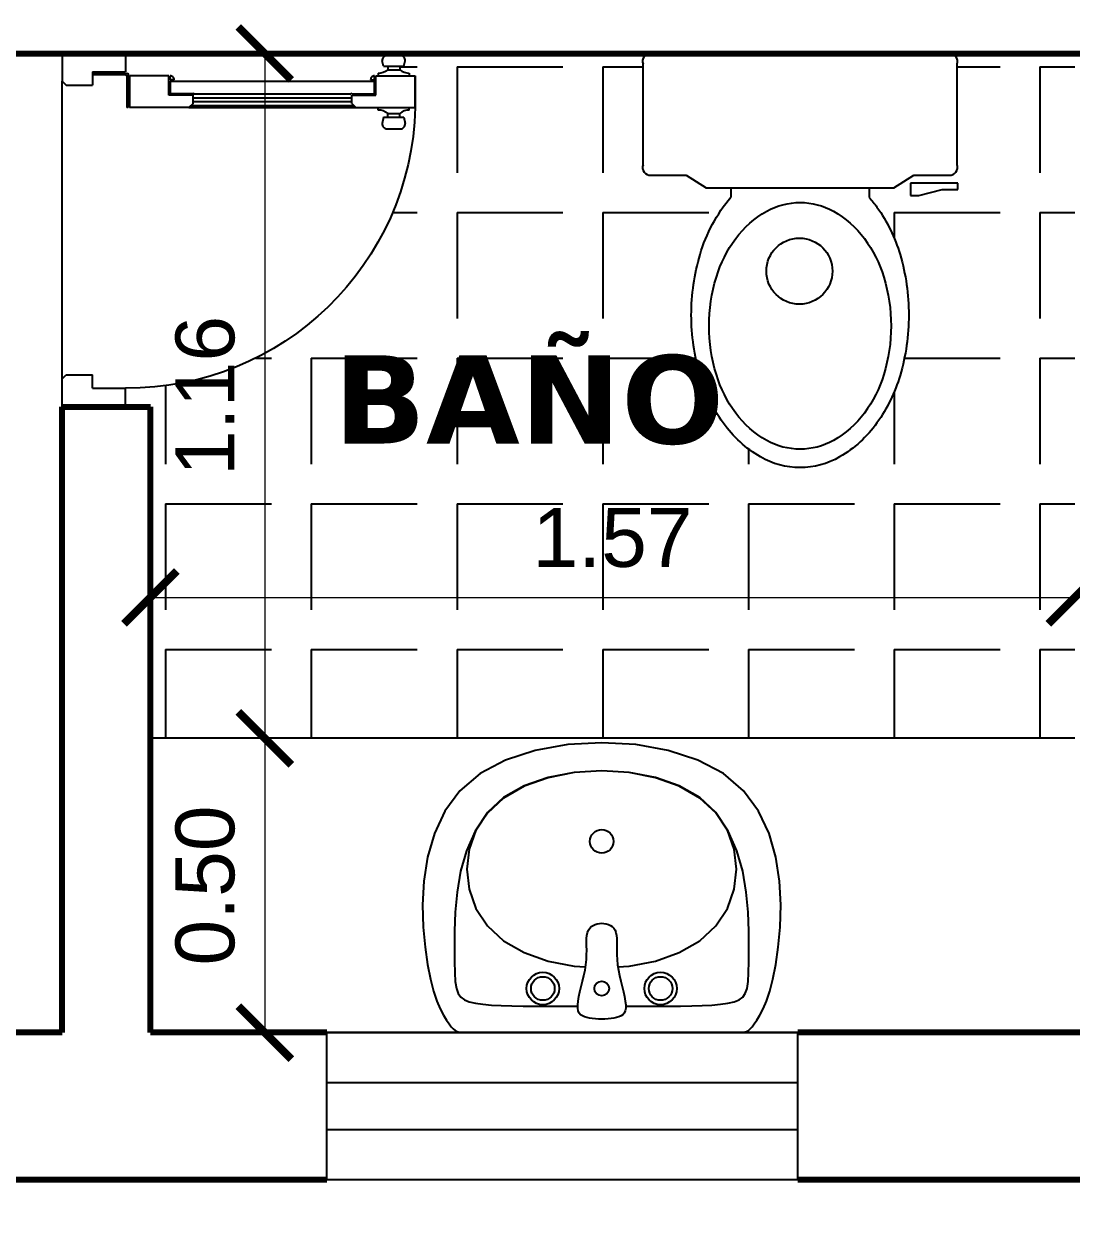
# Model space of a CAD drawing. Header units: inches. Extents: x 20.7 to 104.8, y 84.5 to 143.9.
# Drawn here: x 60.833 to 62.612, y 112.381 to 114.434 of the extents above; entities that cross this region are included whole.
import ezdxf

# ---------------------------------------------------------------- set-up
doc = ezdxf.new("R2010")
doc.units = ezdxf.units.IN
doc.header["$MEASUREMENT"] = 0
doc.linetypes.add('0', pattern=[0])
doc.linetypes.add('CONTINUA', pattern=[0])
for name, color, linetype in [('Baño', 2, 'Continuous'), ('Cotas', 60, 'Continuous'), ('Puertas', 1, 'Continuous'), ('Texto', 98, 'Continuous'), ('Textura piso', 8, 'Continuous'), ('Ventana', 4, 'Continuous')]:
    doc.layers.add(name, color=color, linetype=linetype)
doc.layers.add('Paredes', color=5, linetype='Continuous', lineweight=80)
doc.styles.get("Standard").update_dxf_attribs({"font": 'arial.ttf'})
doc.dimstyles.new('Cotas', dxfattribs={"dimtxt": 0.1, "dimasz": 0.09, "dimexe": 0.2, "dimexo": 0.4, "dimgap": 0.05, "dimtad": 1, "dimzin": 0, "dimdsep": 46, "dimtxsty": 'Standard', "dimblk": 'ARCHTICK', "dimcen": 0.09, "dimse1": 1, "dimse2": 1, "dimclrd": 60, "dimclre": 256, "dimadec": 0, "dimazin": 0, "dimtfac": 1, "dimtix": 1, "dimtofl": 0, "dimtmove": 1, "dimatfit": 3, "dimfxl": 0, "dimtolj": 1, "dimtzin": 0, "dimlwd": 9, "dimarcsym": 0})

# ---------------------------------------------------------------- blocks, each defined once
blk = doc.blocks.new('Baño')
at = {"layer": 'Baño'}
for p, q in [((148.2420898661609, 39.89160688053715), (148.2420898661609, 39.83141136659597)), ((148.2598698661608, 39.90494188053715), (148.4310189969524, 39.90494188053717)), ((148.4487989969523, 39.3848521794429), (148.4487989969523, 39.89160688053715)), ((148.2420898661609, 39.83141136659597), (148.220561570819, 39.79750871307729)), ((148.220561570819, 39.79750871307729), (148.220561570819, 39.47895034690276)), ((148.220561570819, 39.75585038143082, 0.32), (148.2046609209709, 39.75585038143082, 0.32)), ((148.220561570819, 39.52060867854924, 0.32), (148.2042419111562, 39.52060867854924, 0.32)), ((148.220561570819, 39.47895034690276), (148.2420898661609, 39.44504769338408)), ((148.207575777747, 39.45050578759805, 0.62), (148.207575777747, 39.43618843238762, 0.62)), ((148.228703689691, 39.45050578759805, 0.62), (148.207575777747, 39.45050578759805, 0.62)), ((148.228703689691, 39.37050578759805, 0.62), (148.228703689691, 39.45050578759805, 0.62)), ((148.2420898661609, 39.44504769338408), (148.2420898661609, 39.38485217944296)), ((148.207575777747, 39.43618843238762, 0.62), (148.2178061351094, 39.39701970932495, 0.62)), ((148.2178061351094, 39.39701970932495, 0.62), (148.2178061351094, 39.37050578759805, 0.62)), ((148.2178061351094, 39.37050578759805, 0.62), (148.228703689691, 39.37050578759805, 0.62)), ((148.2598698661695, 39.37151717944296), (148.4310189969691, 39.3715171794429))]:
    blk.add_line(p, q, dxfattribs=at)
for points in [[(147.7453549411093, 39.63822952999003, -0.1324146496395949), (147.7634615109728, 39.70540146241761, -0.1066858000349625), (147.8212793063482, 39.76882909298546, -0.08321270228500031), (147.9019459951126, 39.80809676262373, -0.0718684352247212), (148.0045769386224, 39.82292520321816, -0.07186843522473267), (148.1072078821323, 39.80809676262372, -0.1029326878434058), (148.2046609209712, 39.75585038143082, -0.1066858000349374)], [(148.2042419111581, 39.52060867854924, -0.02569059615055028), (148.1878745708967, 39.5076299669946, -0.0832127022849835), (148.1072078821323, 39.46836229735632, -0.07186843522471563), (148.0045769386224, 39.45353385676189, -0.0718684352247212), (147.9019459951126, 39.46836229735632, -0.08321270228500031), (147.8212793063482, 39.5076299669946, -0.1066858000349711), (147.7634615109728, 39.57105759756247, -0.1324146496395283), (147.7453549411093, 39.63822952999003, -0.1324146496395949)]]:
    blk.add_lwpolyline(points, format="xyb", dxfattribs=at)
blk.add_lwpolyline([(147.9861445931969, 39.79278360772889, -0.07425913598436505), (148.0688785474117, 39.78042796964695, -0.08494933171135165), (148.1343171702066, 39.74751731443708, -0.1062978678153886), (148.1809002466463, 39.6947806705178, -0.1286324287259452), (148.1956922611758, 39.6382348152536, -0.1286324287259608), (148.1809002466463, 39.58168895998941, -0.1062978678154223), (148.1343171702066, 39.52895231607012, -0.08494933171135154), (148.0688785474117, 39.49604166086024, -0.07425913598439468), (147.9861445931969, 39.4836860227783, -0.07425913598436505), (147.9034106389822, 39.49604166086024, -0.08494933171135173), (147.8379720161873, 39.52895231607012, -0.1062978678153378), (147.7913889397475, 39.58168895998938, -0.1286324287259217), (147.7765969252181, 39.6382348152536, -0.1286324287259374), (147.7913889397475, 39.6947806705178, -0.1062978678153715), (147.8379720161873, 39.74751731443708, -0.08494933171130772), (147.9034106389821, 39.78042796964695, -0.07425913598438207)], format="xyb", close=True, dxfattribs=at)
blk.add_circle((148.0790900208394, 39.63932546672962), 0.05616741615928333, dxfattribs=at)
for centre, start, end in [((148.2552800966352, 39.89254073990467), 69.69005046657914, 184.0497448252394), ((148.435608766478, 39.89254073990467), 355.9502551747607, 110.3099495334209), ((148.2552800966352, 39.38391832007537), 175.9502551747602, 290.3099495687844), ((148.435608766478, 39.38391832007537), 249.6900505346408, 4.049744825239368)]:
    blk.add_arc(centre, 0.01322324745609266, start, end, dxfattribs=at)
blk = doc.blocks.new('lavacaras')
at = {"layer": 'Baño', "linetype": '0'}
for p, q in [((152.3125970954235, 38.14543644389017), (152.2572976162568, 38.13559269389017)), ((152.3703184495901, 38.14871769389017), (152.3125970954235, 38.14543644389017)), ((152.4280398037568, 38.14543644389017), (152.3703184495901, 38.14871769389017)), ((152.4833392829235, 38.13559269389017), (152.4280398037568, 38.14543644389017)), ((152.2572976162568, 38.13559269389017), (152.2068418870901, 38.11918644389017)), ((152.5337950120901, 38.11918644389017), (152.4833392829235, 38.13559269389017)), ((152.2068418870901, 38.11918644389017), (152.1636517829235, 38.09621769389017)), ((152.5769851162568, 38.09621769389017), (152.5337950120901, 38.11918644389017)), ((152.1636517829235, 38.09621769389017), (152.1295632412568, 38.06693058451517)), ((152.2791726162568, 38.08960311055684), (152.2384825120901, 38.07534529805684)), ((152.2791726162568, 38.0892385272235), (152.2384825120901, 38.0747854022235)), ((152.3237689704235, 38.09815779805683), (152.2791726162568, 38.08960311055684)), ((152.3237689704235, 38.0979104022235), (152.2791726162568, 38.0892385272235)), ((152.3703184495901, 38.10100936055684), (152.3237689704235, 38.09815779805683)), ((152.3703184495901, 38.1008010272235), (152.3237689704235, 38.0979104022235)), ((152.4168679287568, 38.09815779805683), (152.3703184495901, 38.10100936055684)), ((152.4168679287568, 38.0979104022235), (152.3703184495901, 38.1008010272235)), ((152.4614642829235, 38.08960311055684), (152.4168679287568, 38.09815779805683)), ((152.4614642829235, 38.0892385272235), (152.4168679287568, 38.0979104022235)), ((152.5021543870901, 38.07534529805684), (152.4614642829235, 38.08960311055684)), ((152.5021543870901, 38.0747854022235), (152.4614642829235, 38.0892385272235)), ((152.6110736579234, 38.06693058451517), (152.5769851162568, 38.09621769389017)), ((152.1295632412568, 38.06693058451517), (152.1040684495901, 38.03254581889017)), ((152.2384825120901, 38.07534529805684), (152.2036517829235, 38.05538436055684)), ((152.2384825120901, 38.0747854022235), (152.2036517829235, 38.0545510272235)), ((152.5369851162568, 38.05538436055684), (152.5021543870901, 38.07534529805684)), ((152.5369851162568, 38.0545510272235), (152.5021543870901, 38.0747854022235)), ((152.6365684495901, 38.03254581889017), (152.6110736579234, 38.06693058451517)), ((152.2036517829235, 38.0545510272235), (152.1761452725068, 38.02876163920267)), ((152.2036517829235, 38.05538436055684), (152.1763080329235, 38.02995792826517)), ((152.5643288662568, 38.02995792826517), (152.5369851162568, 38.05538436055684)), ((152.5644916266735, 38.02876163920267), (152.5369851162568, 38.0545510272235)), ((152.1040684495901, 38.03254581889017), (152.0860736579235, 37.99452824076517)), ((152.1761452725068, 38.02876163920267), (152.1554746995901, 37.99854842305683)), ((152.1763080329235, 38.02995792826517), (152.1567767829235, 38.0002541522235)), ((152.5838601162568, 38.0002541522235), (152.5643288662568, 38.02995792826517)), ((152.5851621995901, 37.99854842305683), (152.5644916266735, 38.02876163920267)), ((152.6545632412568, 37.99452824076517), (152.6365684495901, 38.03254581889017)), ((152.0860736579235, 37.99452824076517), (152.0744851162568, 37.95434269389017)), ((152.1554746995901, 37.99854842305683), (152.1406635016735, 37.96526880066101)), ((152.1567767829235, 38.0002541522235), (152.1450580329235, 37.96769881368184)), ((152.5955788662568, 37.96769881368184), (152.5838601162568, 38.0002541522235)), ((152.5999733975068, 37.96526880066101), (152.5851621995901, 37.99854842305683)), ((152.6661517829235, 37.95434269389017), (152.6545632412568, 37.99452824076517)), ((152.1406635016735, 37.96526880066101), (152.1307351162568, 37.93028019389017)), ((152.1450580329235, 37.96769881368184), (152.1411517829235, 37.93371769389017)), ((152.5994851162568, 37.93371769389017), (152.5955788662568, 37.96769881368184)), ((152.6099017829235, 37.93028019389017), (152.5999733975068, 37.96526880066101)), ((152.0744851162568, 37.95434269389017), (152.0682090745901, 37.91345402201517)), ((152.6724278245901, 37.91345402201517), (152.6661517829235, 37.95434269389017)), ((152.1307351162568, 37.93028019389017), (152.1247129808401, 37.89494002461934)), ((152.1411517829235, 37.93371769389017), (152.1450580329235, 37.8997365740985)), ((152.5955788662568, 37.8997365740985), (152.5994851162568, 37.93371769389017)), ((152.6159239183401, 37.89494002461934), (152.6099017829235, 37.93028019389017)), ((152.0682090745901, 37.91345402201517), (152.0661517829234, 37.87332706889017)), ((152.1450580329235, 37.8997365740985), (152.1567767829235, 37.86718123555684)), ((152.5838601162568, 37.86718123555683), (152.5955788662568, 37.8997365740985)), ((152.6744851162568, 37.87332706889017), (152.6724278245901, 37.91345402201517)), ((152.1247129808401, 37.89494002461934), (152.1216205329235, 37.8606057147235)), ((152.6190163662568, 37.8606057147235), (152.6159239183401, 37.89494002461934)), ((152.0661517829234, 37.87332706889017), (152.0672194912568, 37.83542667826516)), ((152.1216205329235, 37.8606057147235), (152.1204812100068, 37.82863468607767)), ((152.1567767829235, 37.86718123555684), (152.1763080329235, 37.83747745951517)), ((152.5643288662568, 37.83747745951517), (152.5838601162568, 37.86718123555683)), ((152.6201556891735, 37.82863468607767), (152.6190163662568, 37.8606057147235)), ((152.6734174079235, 37.83542667826516), (152.6744851162568, 37.87332706889017)), ((152.1763080329235, 37.83747745951517), (152.2036517829235, 37.8120510272235)), ((152.3498692308401, 37.83361321211933), (152.3525165290172, 37.83635401452819)), ((152.3525165290172, 37.83635401452819), (152.3555788662568, 37.83850888139017)), ((152.3555788662568, 37.83850888139017), (152.3589732347464, 37.84011688106465)), ((152.3589732347464, 37.84011688106465), (152.3626166266735, 37.841217081911)), ((152.3626166266735, 37.841217081911), (152.3664260342255, 37.84184855228861)), ((152.3664260342255, 37.84184855228861), (152.3703184495901, 37.84205036055684)), ((152.3703184495901, 37.84205036055684), (152.3742108649547, 37.84184855228861)), ((152.3742108649547, 37.84184855228861), (152.3780202725068, 37.841217081911)), ((152.3780202725068, 37.841217081911), (152.3816636644339, 37.84011688106465)), ((152.3816636644339, 37.84011688106465), (152.3850580329234, 37.83850888139017)), ((152.3850580329234, 37.83850888139017), (152.388120370163, 37.83635401452819)), ((152.388120370163, 37.83635401452819), (152.3907676683401, 37.83361321211933)), ((152.5369851162568, 37.8120510272235), (152.5643288662568, 37.83747745951517)), ((152.0672194912568, 37.83542667826516), (152.0703184495901, 37.80121769389017)), ((152.1204812100068, 37.82863468607767), (152.1203184495901, 37.80038436055683)), ((152.3446539801891, 37.81008239050475), (152.3447618089651, 37.81610694389017)), ((152.3447618089651, 37.81610694389017), (152.3452065518036, 37.82149671602559)), ((152.3452065518036, 37.82149671602559), (152.3461517829234, 37.82621752722351)), ((152.3461517829234, 37.82621752722351), (152.347719979538, 37.83024740580423)), ((152.347719979538, 37.83024740580423), (152.3498692308401, 37.83361321211933)), ((152.3907676683401, 37.83361321211933), (152.3929169196422, 37.83024740580423)), ((152.3929169196422, 37.83024740580423), (152.3944851162568, 37.82621752722351)), ((152.3944851162568, 37.82621752722351), (152.395430347051, 37.82149671602559)), ((152.395430347051, 37.82149671602559), (152.3958750876109, 37.81610694389017)), ((152.3958750876109, 37.81610694389017), (152.3959829102021, 37.81008239050475)), ((152.6203184495901, 37.80038436055683), (152.6201556891735, 37.82863468607767)), ((152.6703184495901, 37.80121769389017), (152.6734174079235, 37.83542667826516)), ((152.0703184495901, 37.80121769389017), (152.0744997646943, 37.77184269389017)), ((152.1203184495901, 37.80038436055683), (152.1203672777151, 37.7768947772235)), ((152.2036517829235, 37.8120510272235), (152.2384825120901, 37.7920900897235)), ((152.3447194912568, 37.80345723555683), (152.3446539801891, 37.81008239050475)), ((152.3447162360484, 37.78854183972351), (152.3447947679495, 37.79626565873392)), ((152.3447947679495, 37.79626565873392), (152.3447194912568, 37.80345723555683)), ((152.3959173870901, 37.80345723555683), (152.3958420905406, 37.79626565873392)), ((152.3958420905406, 37.79626565873392), (152.3959205928193, 37.78854183972351)), ((152.3959829102021, 37.81008239050475), (152.3959173870901, 37.80345723555683)), ((152.5021543870901, 37.7920900897235), (152.5369851162568, 37.8120510272235)), ((152.6202696214651, 37.7768947772235), (152.6203184495901, 37.80038436055683)), ((152.666137134486, 37.77184269389017), (152.6703184495901, 37.80121769389017)), ((152.1203672777151, 37.7768947772235), (152.1207090745901, 37.75793644389017)), ((152.2384825120901, 37.7920900897235), (152.2791726162568, 37.7778322772235)), ((152.2791726162568, 37.7778322772235), (152.3237689704235, 37.7692775897235)), ((152.3434434495901, 37.77163419389016), (152.3443203213349, 37.78031995821308)), ((152.3443203213349, 37.78031995821308), (152.3447162360484, 37.78854183972351)), ((152.3959205928193, 37.78854183972351), (152.3963164661917, 37.78031995821308)), ((152.3963164661917, 37.78031995821308), (152.3971932829234, 37.77163419389016)), ((152.4168679287568, 37.7692775897235), (152.4614642829235, 37.7778322772235)), ((152.4614642829235, 37.7778322772235), (152.5021543870901, 37.7920900897235)), ((152.6199278245901, 37.75793644389017), (152.6202696214651, 37.7768947772235)), ((152.0744997646943, 37.77184269389017), (152.0793939704234, 37.74715519389017)), ((152.1207090745901, 37.75793644389017), (152.1216368089651, 37.74296248555684)), ((152.3237689704235, 37.7692775897235), (152.3428757699025, 37.76810713123793)), ((152.3400612881318, 37.75322258711934), (152.3419806403453, 37.76254558288757)), ((152.3419806403453, 37.76254558288757), (152.3434434495901, 37.77163419389016)), ((152.3971932829234, 37.77163419389016), (152.3986560228323, 37.76254558288757)), ((152.3977609375933, 37.76810711949558), (152.4168679287568, 37.7692775897235)), ((152.3986560228323, 37.76254558288757), (152.4005752959443, 37.75322258711934)), ((152.6190000902151, 37.74296248555684), (152.6199278245901, 37.75793644389017)), ((152.6612429287568, 37.74715519389017), (152.666137134486, 37.77184269389017)), ((152.0793939704234, 37.74715519389017), (152.0847764574026, 37.72668644389017)), ((152.1216368089651, 37.74296248555684), (152.1234434495901, 37.73142602722351)), ((152.3334438564912, 37.72580047481465), (152.3356049079235, 37.7346547147235)), ((152.3356049079235, 37.7346547147235), (152.3378733812307, 37.74386052494486)), ((152.3378733812307, 37.74386052494486), (152.3400612881318, 37.75322258711934)), ((152.4005752959443, 37.75322258711934), (152.4027631198375, 37.74386052494486)), ((152.4027631198375, 37.74386052494486), (152.4050315120901, 37.7346547147235)), ((152.4050315120901, 37.7346547147235), (152.4071924902802, 37.72580047481465)), ((152.6171934495901, 37.73142602722351), (152.6190000902151, 37.74296248555684)), ((152.6558604417776, 37.72668644389017), (152.6612429287568, 37.74715519389017)), ((152.0847764574026, 37.72668644389017), (152.0904226162568, 37.70996769389017)), ((152.1234434495901, 37.73142602722351), (152.1264219652151, 37.72278019389017)), ((152.1264219652151, 37.72278019389017), (152.1308653245901, 37.71647811055684)), ((152.1308653245901, 37.71647811055684), (152.1370664964651, 37.71197290222351)), ((152.3301959723766, 37.70992797937194), (152.3315782152151, 37.71749312357767)), ((152.3315782152151, 37.71749312357767), (152.3334438564912, 37.72580047481465)), ((152.4071924902802, 37.72580047481465), (152.409058071986, 37.71749312357767)), ((152.409058071986, 37.71749312357767), (152.4104402747854, 37.70992797937194)), ((152.6035704027151, 37.71197290222351), (152.6097715745901, 37.71647811055684)), ((152.6097715745901, 37.71647811055684), (152.6142149339651, 37.72278019389017)), ((152.6142149339651, 37.72278019389017), (152.6171934495901, 37.73142602722351)), ((152.6502142829235, 37.70996769389017), (152.6558604417776, 37.72668644389017)), ((152.0904226162568, 37.70996769389017), (152.096107837611, 37.69653019389017)), ((152.096107837611, 37.69653019389017), (152.1016075120901, 37.68590519389017)), ((152.1370664964651, 37.71197290222351), (152.1453184495901, 37.70871769389016)), ((152.1453184495901, 37.70871769389016), (152.1558327725068, 37.70624210795267)), ((152.1558327725068, 37.70624210795267), (152.1684955329235, 37.70438175639017)), ((152.1684955329235, 37.70438175639017), (152.1831114183401, 37.70304874857767)), ((152.1831114183401, 37.70304874857767), (152.1994851162568, 37.70215519389017)), ((152.1994851162568, 37.70215519389017), (152.2174213141735, 37.70161320170267)), ((152.2174213141735, 37.70161320170267), (152.2367246995901, 37.70133488139017)), ((152.2367246995901, 37.70133488139017), (152.2571999600068, 37.70123234232767)), ((152.2571999600068, 37.70123234232767), (152.2786517829234, 37.70121769389017)), ((152.2786517829234, 37.70121769389017), (152.3008848558401, 37.70121769389017)), ((152.3008848558401, 37.70121769389017), (152.3237038662568, 37.70121769389017)), ((152.3237038662568, 37.70121769389017), (152.3295254496966, 37.70121769389017)), ((152.3294851162568, 37.70330036055684), (152.3301959723766, 37.70992797937194)), ((152.3295925381318, 37.69775350020527), (152.3294851162568, 37.70330036055684)), ((152.3305007412568, 37.69322229024434), (152.3295925381318, 37.69775350020527)), ((152.3321511318818, 37.68958953731465), (152.3305007412568, 37.69322229024434)), ((152.4101355459443, 37.69322229024434), (152.4084852148896, 37.68958953731465)), ((152.4110437090302, 37.69775350020527), (152.4101355459443, 37.69322229024434)), ((152.4104402747854, 37.70992797937194), (152.4111511162568, 37.70330036055684)), ((152.4111511162568, 37.70330036055684), (152.4110437090302, 37.69775350020527)), ((152.411110788317, 37.70121769389017), (152.4169330329235, 37.70121769389017)), ((152.4169330329235, 37.70121769389017), (152.4397520433401, 37.70121769389017)), ((152.4397520433401, 37.70121769389017), (152.4619851162568, 37.70121769389017)), ((152.4619851162568, 37.70121769389017), (152.4834369391735, 37.70123234232767)), ((152.4834369391735, 37.70123234232767), (152.5039121995901, 37.70133488139017)), ((152.5039121995901, 37.70133488139017), (152.5232155850068, 37.70161320170267)), ((152.5232155850068, 37.70161320170267), (152.5411517829235, 37.70215519389017)), ((152.5411517829235, 37.70215519389017), (152.5575254808401, 37.70304874857767)), ((152.5575254808401, 37.70304874857767), (152.5721413662568, 37.70438175639017)), ((152.5721413662568, 37.70438175639017), (152.5848041266734, 37.70624210795267)), ((152.5848041266734, 37.70624210795267), (152.5953184495901, 37.70871769389016)), ((152.5953184495901, 37.70871769389016), (152.6035704027151, 37.71197290222351)), ((152.6390293870901, 37.68590519389017), (152.6445290615693, 37.69653019389017)), ((152.6445290615693, 37.69653019389017), (152.6502142829235, 37.70996769389017)), ((152.1016075120901, 37.68590519389017), (152.1066970303193, 37.67762394389017)), ((152.1066970303193, 37.67762394389017), (152.1111517829235, 37.67121769389017)), ((152.3344851162568, 37.68673804805684), (152.3321511318818, 37.68958953731465)), ((152.3374441006318, 37.68455062911153), (152.3344851162568, 37.68673804805684)), ((152.3409694912568, 37.68291008711934), (152.3374441006318, 37.68455062911153)), ((152.3450026943818, 37.6816992287209), (152.3409694912568, 37.68291008711934)), ((152.3494851162568, 37.68080086055684), (152.3450026943818, 37.6816992287209)), ((152.3543516523896, 37.68011732149434), (152.3494851162568, 37.68080086055684)), ((152.3595111553193, 37.67962907930684), (152.3543516523896, 37.68011732149434)), ((152.3648659668427, 37.67933613399434), (152.3595111553193, 37.67962907930684)), ((152.3703184287568, 37.67923848555684), (152.3648659668427, 37.67933613399434)), ((152.3757708828583, 37.67933613399434), (152.3703184287568, 37.67923848555684)), ((152.3811256709443, 37.67962907930684), (152.3757708828583, 37.67933613399434)), ((152.3862851348115, 37.68011732149434), (152.3811256709443, 37.67962907930684)), ((152.3911516162568, 37.68080086055684), (152.3862851348115, 37.68011732149434)), ((152.3956339687958, 37.6816992287209), (152.3911516162568, 37.68080086055684)), ((152.3996670928193, 37.68291008711934), (152.3956339687958, 37.6816992287209)), ((152.4031924004365, 37.68455062911153), (152.3996670928193, 37.68291008711934)), ((152.4061513037568, 37.68673804805684), (152.4031924004365, 37.68455062911153)), ((152.4084852148896, 37.68958953731465), (152.4061513037568, 37.68673804805684)), ((152.6294851162568, 37.67121769389017), (152.6339398688609, 37.67762394389017)), ((152.6339398688609, 37.67762394389017), (152.6390293870901, 37.68590519389017)), ((152.1111517829235, 37.67121769389017), (152.1148480719859, 37.66626652201517)), ((152.1148480719859, 37.66626652201517), (152.1180658454234, 37.66254581889017)), ((152.1180658454234, 37.66254581889017), (152.121185962611, 37.65987980326517)), ((152.121185962611, 37.65987980326517), (152.1245892829235, 37.65809269389017)), ((152.1245892829235, 37.65809269389017), (152.1286566657359, 37.65700870951517)), ((152.1286566657359, 37.65700870951517), (152.1337689704234, 37.65645206889018)), ((152.1303184495901, 37.65621769389017), (152.6103184495901, 37.65621769389017)), ((152.1337689704234, 37.65645206889018), (152.1403070563609, 37.65624699076517)), ((152.1403070563609, 37.65624699076517), (152.1486517829235, 37.65621769389017)), ((152.1486517829235, 37.65621769389017), (152.1590928636526, 37.65621769389017)), ((152.1590928636526, 37.65621769389017), (152.1715554287568, 37.65621769389017)), ((152.1715554287568, 37.65621769389017), (152.1858734626109, 37.65621769389017)), ((152.1858734626109, 37.65621769389017), (152.2018809495901, 37.65621769389017)), ((152.2018809495901, 37.65621769389017), (152.2194118740693, 37.65621769389017)), ((152.2194118740693, 37.65621769389017), (152.2383002204234, 37.65621769389017)), ((152.2383002204234, 37.65621769389017), (152.2583799730276, 37.65621769389017)), ((152.2583799730276, 37.65621769389017), (152.2794851162568, 37.65621769389017)), ((152.2794851162568, 37.65621769389017), (152.3014414964651, 37.65621769389017)), ((152.3014414964651, 37.65621769389017), (152.3240424079235, 37.65621769389017)), ((152.3240424079235, 37.65621769389017), (152.3470730068818, 37.65621769389017)), ((152.3470730068818, 37.65621769389017), (152.3703184495901, 37.65621769389017)), ((152.3703184495901, 37.65621769389017), (152.3935638922985, 37.65621769389017)), ((152.3935638922985, 37.65621769389017), (152.4165944912568, 37.65621769389017)), ((152.4165944912568, 37.65621769389017), (152.4391954027151, 37.65621769389017)), ((152.4391954027151, 37.65621769389017), (152.4611517829235, 37.65621769389017)), ((152.4611517829235, 37.65621769389017), (152.4822569261526, 37.65621769389017)), ((152.4822569261526, 37.65621769389017), (152.5023366787568, 37.65621769389017)), ((152.5023366787568, 37.65621769389017), (152.5212250251109, 37.65621769389017)), ((152.5212250251109, 37.65621769389017), (152.5387559495901, 37.65621769389017)), ((152.5387559495901, 37.65621769389017), (152.5547634365693, 37.65621769389017)), ((152.5547634365693, 37.65621769389017), (152.5690814704234, 37.65621769389017)), ((152.5690814704234, 37.65621769389017), (152.5815440355276, 37.65621769389017)), ((152.5815440355276, 37.65621769389017), (152.5919851162568, 37.65621769389017)), ((152.5919851162568, 37.65621769389017), (152.6003298428193, 37.65624699076517)), ((152.6003298428193, 37.65624699076517), (152.6068679287568, 37.65645206889018)), ((152.6068679287568, 37.65645206889018), (152.6119802334443, 37.65700870951517)), ((152.6119802334443, 37.65700870951517), (152.6160476162568, 37.65809269389017)), ((152.6160476162568, 37.65809269389017), (152.6194509365693, 37.65987980326517)), ((152.6194509365693, 37.65987980326517), (152.6225710537568, 37.66254581889017)), ((152.6225710537568, 37.66254581889017), (152.6257888271943, 37.66626652201517)), ((152.6257888271943, 37.66626652201517), (152.6294851162568, 37.67121769389017))]:
    blk.add_line(p, q, dxfattribs=at)
for centre, radius in [((152.3703184495901, 37.9811533935036), 0.02), ((152.2703184495901, 37.73121769389017), 0.0275), ((152.4703184495901, 37.73121769389017), 0.0275), ((152.2703184495901, 37.73121769389017), 0.02), ((152.3703184495901, 37.73121769389017), 0.0125), ((152.4703184495901, 37.73121769389017), 0.02)]:
    blk.add_circle(centre, radius, dxfattribs=at)
blk = doc.blocks.new('puerta')
at = {"layer": 'Puertas'}
for p, q in [((146.9906374203522, 39.05683716499534), (146.9906374202843, 38.94883716393373)), ((146.9906374203522, 39.05683716499534), (147.0377794202944, 39.05683716406654)), ((146.9906374203522, 39.05683716499534), (146.9906374202843, 38.94883716393373)), ((146.9906374203522, 39.05683716499534), (147.0377794202944, 39.05683716406654)), ((147.0377794202944, 39.05683716406654), (147.0446374202665, 39.04997916447999)), ((147.0377794202944, 39.05683716406654), (147.0446374202665, 39.04997916447999)), ((147.0446374202665, 39.04997916447999), (147.0446374202448, 39.00499716510603)), ((147.0446374202665, 39.04997916447999), (147.0446374202448, 39.00499716510603)), ((147.54349542041, 39.05683716403333), (147.5366374203649, 39.04997916440337)), ((147.54349542041, 39.05683716403333), (147.5366374203649, 39.04997916440337)), ((147.5366374203649, 39.04997916440337), (147.5366374203432, 39.00499716502942)), ((147.5366374203649, 39.04997916440337), (147.5366374203432, 39.00499716502942)), ((147.5906374203522, 39.05683716496718), (147.54349542041, 39.05683716403333)), ((147.5906374203522, 39.05683716496718), (147.54349542041, 39.05683716403333)), ((147.5906374203522, 39.05683716496718), (147.5906374202842, 38.94883716390557)), ((147.5906374203522, 39.05683716496718), (147.5906374202842, 38.94883716390557)), ((147.0219574203062, 39.0049971639783), (147.0446374202448, 39.00499716510603)), ((147.0219574203062, 39.0049971639783), (147.0446374202448, 39.00499716510603)), ((147.0219574203062, 39.0049971639783), (147.0219574202383, 38.94883716469283)), ((147.0219574203062, 39.0049971639783), (147.0219574202383, 38.94883716469283)), ((147.0262774202799, 39.00283716503932), (147.024117420247, 39.00283716466583)), ((147.0262774202799, 39.00283716503932), (147.024117420247, 39.00283716466583)), ((147.024117420247, 39.00283716466583), (147.0241174202712, 38.94883716506635)), ((147.024117420247, 39.00283716466583), (147.0241174202712, 38.94883716506635)), ((147.0262774202799, 39.00283716503932), (147.0262774201877, 38.94883716543983)), ((147.0262774202799, 39.00283716503932), (147.0262774201877, 38.94883716543983)), ((147.5593174203981, 39.00499716429454), (147.5366374203432, 39.00499716502942)), ((147.5593174203981, 39.00499716429454), (147.5366374203432, 39.00499716502942)), ((147.5593174203981, 39.00499716429454), (147.5593174203302, 38.94883716500908)), ((147.5593174203981, 39.00499716429454), (147.5593174203302, 38.94883716500908)), ((146.9906374202843, 38.94883716393373), (147.0219574202383, 38.94883716469283)), ((146.9906374202843, 38.94883716393373), (147.0219574202383, 38.94883716469283)), ((147.0241174202712, 38.94883716506635), (147.0262774201877, 38.94883716543983)), ((147.0241174202712, 38.94883716506635), (147.0262774201877, 38.94883716543983)), ((147.028437420245, 38.94667716426473), (147.0284374202692, 38.94451716457878)), ((147.028437420245, 38.94667716426473), (147.082437420254, 38.94667716428896)), ((147.028437420245, 38.94667716426473), (147.0284374202692, 38.94451716457878)), ((147.028437420245, 38.94667716426473), (147.082437420254, 38.94667716428896)), ((147.0824374202782, 38.94451716460301), (147.082437420254, 38.94667716428896)), ((147.0824374202782, 38.94451716460301), (147.082437420254, 38.94667716428896)), ((147.5906374202842, 38.94883716390557), (147.5593174203302, 38.94883716500908)), ((147.5906374202842, 38.94883716390557), (147.5593174203302, 38.94883716500908)), ((147.0824374202782, 38.94451716460301), (147.0284374202692, 38.94451716457878)), ((147.0824374202782, 38.94451716460301), (147.0284374202692, 38.94451716457878)), ((147.0284374202117, 38.87550516520611), (147.0284374202934, 38.94235716489281)), ((147.0824374201861, 38.94235716491707), (147.0284374202934, 38.94235716489281)), ((147.0284374202934, 38.94235716489281), (147.0824374201861, 38.94235716491707)), ((147.0284374202117, 38.87550516520611), (147.0284374202934, 38.94235716489281)), ((147.0824374201861, 38.94235716491707), (147.0284374202934, 38.94235716489281)), ((147.0284374202934, 38.94235716489281), (147.0824374201861, 38.94235716491707)), ((147.0824374202128, 38.84121516439505), (147.0824374201861, 38.94235716491707)), ((147.0824374202128, 38.84121516439505), (147.0824374201861, 38.94235716491707)), ((147.0612154202083, 38.87550516505321), (147.0284374202117, 38.87550516520611)), ((147.0612154202083, 38.87550516505321), (147.0284374202117, 38.87550516520611)), ((147.0352954201863, 38.87334516461054), (147.0284374202359, 38.87334516365753)), ((147.0352954201863, 38.87334516461054), (147.0284374202359, 38.87334516365753)), ((147.0352954202081, 38.86648716407095), (147.0352954201863, 38.87334516461054)), ((147.0352954202081, 38.86648716407095), (147.0352954201863, 38.87334516461054)), ((147.0374554212625, 38.87334516498404), (147.037455421035, 38.52584916531587)), ((147.0374554213048, 38.87334516498404), (147.037455421035, 38.52584916531587)), ((147.0374554202193, 38.87334516498405), (147.0590554201997, 38.87334516499374)), ((147.0590554201997, 38.87334516499374), (147.0374554202193, 38.87334516498405)), ((147.0374554212625, 38.87334516498404), (147.037455421035, 38.52584916531587)), ((147.0374554213048, 38.87334516498404), (147.037455421035, 38.52584916531587)), ((147.0374554202193, 38.87334516498405), (147.0590554201997, 38.87334516499374)), ((147.0590554201997, 38.87334516499374), (147.0374554202193, 38.87334516498405)), ((147.059055421238, 38.87550516506327), (147.0590554211367, 38.56655166482111)), ((147.0590554212886, 38.87550516506327), (147.0590554211367, 38.56655166482111)), ((147.059055421238, 38.87550516506327), (147.0590554211367, 38.56655166482111)), ((147.0590554212886, 38.87550516506327), (147.0590554211367, 38.56655166482111)), ((147.0590554201892, 38.83435716516741), (147.0590554201997, 38.87334516499374)), ((147.0590554201892, 38.83435716516741), (147.0590554201997, 38.87334516499374)), ((147.0612154202221, 38.83435716367829), (147.0612154202083, 38.87550516505321)), ((147.0612154202221, 38.83435716367829), (147.0612154202083, 38.87550516505321)), ((147.0590554201892, 38.83435716516741), (147.0581981701253, 38.83349991428236)), ((147.0590554201892, 38.83435716516741), (147.0581981701253, 38.83349991428236)), ((147.0590554201947, 38.83264266363553), (147.0581981701253, 38.83349991428236)), ((147.0590554201947, 38.83264266363553), (147.0581981701253, 38.83349991428236)), ((147.0755794201678, 38.83435716476506), (147.0612154202221, 38.83435716367829)), ((147.0755794201678, 38.83435716476506), (147.0612154202221, 38.83435716367829)), ((147.0660612649834, 38.83435716404492), (147.066061264826, 38.56483716490528)), ((147.0660612649834, 38.83435716404492), (147.066061264826, 38.56483716490528)), ((147.0724298236567, 38.83435716452676), (147.0724298234477, 38.56483716552601)), ((147.0724298236567, 38.83435716452676), (147.0724298234477, 38.56483716552601)), ((147.0755794201678, 38.83435716476506), (147.0824374202128, 38.84121516439505)), ((147.0755794201678, 38.83435716476506), (147.0824374202128, 38.84121516439505)), ((147.0787982448587, 38.8375759892612), (147.0787982446988, 38.56161834209858)), ((147.0787982448587, 38.8375759892612), (147.0787982446988, 38.56161834209858)), ((147.0806522012288, 38.83942994551912), (147.0806522010067, 38.55976438518788)), ((147.0806522012288, 38.83942994551912), (147.0806522010067, 38.55976438518788)), ((147.0824374202128, 38.84121516439505), (147.0824374210928, 38.55797916516297)), ((147.0824374212565, 38.7957414395683), (147.0824374210928, 38.55797916516297)), ((147.0590554211367, 38.56655166482111), (147.0581981710729, 38.5656944157987)), ((147.0590554211367, 38.56655166482111), (147.0581981710729, 38.5656944157987)), ((147.0590554210257, 38.5648371651519), (147.0581981710729, 38.5656944157987)), ((147.0590554210257, 38.5648371651519), (147.0581981710729, 38.5656944157987)), ((147.0590554210257, 38.5648371651519), (147.0590554210153, 38.52584916532556)), ((147.0590554210257, 38.5648371651519), (147.0590554210153, 38.52584916532556)), ((147.0612154210587, 38.56483716552538), (147.0612154210725, 38.52368916415046)), ((147.0755794211207, 38.56483716474951), (147.0612154210587, 38.56483716552538)), ((147.0612154210587, 38.56483716552538), (147.0612154210725, 38.52368916415046)), ((147.0755794211207, 38.56483716474951), (147.0612154210587, 38.56483716552538)), ((147.0755794211207, 38.56483716474951), (147.0824374210928, 38.55797916516297)), ((147.0755794211207, 38.56483716474951), (147.0824374210928, 38.55797916516297)), ((147.0824374210928, 38.55797916516297), (147.0824374210032, 38.45683716464094)), ((147.0824374210928, 38.55797916516297), (147.0824374210032, 38.45683716464094)), ((147.0240813361825, 38.51975138812094), (147.0284374210401, 38.51975138716712)), ((147.0240813361825, 38.51975138812094), (147.0284374210401, 38.51975138716712)), ((147.035295421002, 38.52584916494239), (147.0284374210517, 38.52584916398935)), ((147.035295421002, 38.52584916494239), (147.0284374210517, 38.52584916398935)), ((147.0612154210725, 38.52368916415046), (147.0284374210759, 38.52368916430341)), ((147.0284374210759, 38.52368916430341), (147.0284374209941, 38.45683716461671)), ((147.0612154210725, 38.52368916415046), (147.0284374210759, 38.52368916430341)), ((147.0284374210759, 38.52368916430341), (147.0284374209941, 38.45683716461671)), ((147.0352954210967, 38.53270716548197), (147.035295421002, 38.52584916494239)), ((147.0352954210967, 38.53270716548197), (147.035295421002, 38.52584916494239)), ((147.037455421035, 38.52584916531587), (147.0590554210153, 38.52584916532556)), ((147.0590554210153, 38.52584916532556), (147.037455421035, 38.52584916531587)), ((147.037455421035, 38.52584916531587), (147.0590554210153, 38.52584916532556)), ((147.0590554210153, 38.52584916532556), (147.037455421035, 38.52584916531587)), ((147.0867935059067, 38.51975138810017), (147.0824374210491, 38.51975138719136)), ((147.0867935059067, 38.51975138810017), (147.0824374210491, 38.51975138719136)), ((146.9941141948231, 38.49711937380881), (146.9911648452406, 38.49711937362068)), ((146.9911648452406, 38.49711937362068), (146.9911648451854, 38.48973340072501)), ((146.9941141948231, 38.49711937380881), (146.9911648452406, 38.49711937362068)), ((146.9911648452406, 38.49711937362068), (146.9911648451854, 38.48973340072501)), ((146.9941141947501, 38.50484546943442), (146.9941141948409, 38.48200730528752)), ((146.9941141947501, 38.50484546943442), (146.9941141948409, 38.48200730528752)), ((146.9941141947679, 38.48973340091314), (146.9941141948231, 38.49711937380881)), ((146.9941141947679, 38.48973340091314), (146.9941141948231, 38.49711937380881)), ((147.0122374210795, 38.510692723528), (147.0029157239982, 38.51295652387711)), ((147.0122374210795, 38.510692723528), (147.0029157239982, 38.51295652387711)), ((147.0122374210795, 38.510692723528), (147.0122374209957, 38.47616005169444)), ((147.0122374210795, 38.510692723528), (147.0122374209957, 38.47616005169444)), ((147.0122374210795, 38.50357995224724), (147.0183124210049, 38.50357995155149)), ((147.0122374210795, 38.50357995224724), (147.0183124210049, 38.50357995155149)), ((147.0183124210049, 38.50357995155149), (147.0183124210374, 38.48327282227943)), ((147.0183124210049, 38.50357995155149), (147.0183124210374, 38.48327282227943)), ((147.0986374210008, 38.50357995228605), (147.0925624210755, 38.5035799529818)), ((147.0925624210755, 38.5035799529818), (147.0925624209916, 38.48327282184707)), ((147.0986374210008, 38.50357995228605), (147.0925624210755, 38.5035799529818)), ((147.0925624210755, 38.5035799529818), (147.0925624209916, 38.48327282184707)), ((147.0986374210008, 38.51069272170412), (147.1097948252599, 38.51295652448675)), ((147.0986374210008, 38.51069272170412), (147.1097948252599, 38.51295652448675)), ((147.0986374210008, 38.51069272170412), (147.0986374210333, 38.4761600517332)), ((147.0986374210008, 38.51069272170412), (147.0986374210333, 38.4761600517332)), ((147.118596354498, 38.50484546889288), (147.1185963544724, 38.48200730660862)), ((147.118596354498, 38.50484546889288), (147.1185963544724, 38.48200730660862)), ((146.9911648451854, 38.48973340072501), (146.9941141947679, 38.48973340091314)), ((146.9911648451854, 38.48973340072501), (146.9941141947679, 38.48973340091314)), ((147.0122374209957, 38.47616005169444), (147.002915724079, 38.47389624969363)), ((147.0122374209957, 38.47616005169444), (147.002915724079, 38.47389624969363)), ((147.0122374209956, 38.48327282297519), (147.0183124210374, 38.48327282227943)), ((147.0122374209956, 38.48327282297519), (147.0183124210374, 38.48327282227943)), ((147.0986374210333, 38.48327282301396), (147.0925624209916, 38.48327282184707)), ((147.0986374210333, 38.48327282301396), (147.0925624209916, 38.48327282184707)), ((147.0986374210333, 38.4761600517332), (147.1097948252243, 38.47389625030326)), ((147.0986374210333, 38.4761600517332), (147.1097948252243, 38.47389625030326)), ((147.0240813360898, 38.46710138716104), (147.0284374210637, 38.46710138806985)), ((147.0240813360898, 38.46710138716104), (147.0284374210637, 38.46710138806985)), ((147.0824374210032, 38.45683716464094), (147.0284374209941, 38.45683716461671)), ((147.0284374209941, 38.45683716461671), (147.0824374210032, 38.45683716464094)), ((147.0824374210032, 38.45683716464094), (147.0284374209941, 38.45683716461671)), ((147.0284374209941, 38.45683716461671), (147.0824374210032, 38.45683716464094)), ((147.0867935059303, 38.46710138714025), (147.0824374210727, 38.46710138809409)), ((147.0867935059303, 38.46710138714025), (147.0824374210727, 38.46710138809409))]:
    blk.add_line(p, q, dxfattribs=at)
blk.add_arc((147.069790356599, 38.94620789230198), 0.4895341227427837, 271.4803953626333, 0.3077353479702054, dxfattribs=at)
at = {"layer": 'Puertas', "extrusion": (0, 0, -1)}
for centre, major_axis, ratio, start_param, end_param in [((147.026277420212, 38.94667716389125), (0.001527350648308001, 0.001527350648308002), 0.9999999999767395, -1.570796326554149, 4.712388980625438), ((147.026277420212, 38.94667716389125), (0.001527350648308001, 0.001527350648308002), 0.9999999999767395, -1.570796326554149, 4.712388980625438), ((147.0352954201863, 38.87334516461054), (0.004849338308332562, 0.004849338308332563), 0.9999999999942492, 2.356194490841163, 3.926990817645954), ((147.0352954201863, 38.87334516461054), (0.004849338308332562, 0.004849338308332563), 0.9999999999942492, 2.356194490841163, 3.926990817645954), ((146.9984050946013, 38.51979629496938), (-0.01815587231763262, 0.01815587231763261), 0.9999999999995853, 2.357943461526905, 3.039769674775514), ((146.9984050946013, 38.51979629496938), (-0.01815587231763262, 0.01815587231763261), 0.9999999999995853, 2.357943461526905, 3.039769674775514), ((147.035295421002, 38.52584916494239), (-0.004849338308320128, 0.004849338308320127), 0.9999999999993776, 5.497787144437664, 7.068583471238364), ((147.035295421002, 38.52584916494239), (-0.004849338308320128, 0.004849338308320127), 0.9999999999993776, 5.497787144437664, 7.068583471238364), ((147.1124697475508, 38.51979629427566), (-0.01815587231766264, 0.01815587231766264), 0.9999999999975573, 4.814211960656692, 5.496038173771555), ((147.1124697475508, 38.51979629427566), (-0.01815587231766264, 0.01815587231766264), 0.9999999999975573, 4.814211960656692, 5.496038173771555), ((147.002252333901, 38.50484546867776), (0.00575453332861223, 0.005754533328612231), 0.9999999999948769, 3.92699081764332, 5.579393892327413), ((147.002252333901, 38.50484546867776), (0.00575453332861223, 0.005754533328612231), 0.9999999999948769, 3.92699081764332, 5.579393892327413), ((147.110458215347, 38.5048454696495), (-0.005754533328605528, 0.005754533328605528), 0.9999999999994889, 0.7037914162778904, 2.356194490846043), ((147.110458215347, 38.5048454696495), (-0.005754533328605528, 0.005754533328605528), 0.9999999999994889, 0.7037914162778904, 2.356194490846043), ((147.0022523338754, 38.48200730639351), (-0.005754533328589555, 0.005754533328589554), 0.9999999999993721, 3.845384069867563, 5.49778714443927), ((147.0022523338754, 38.48200730639351), (-0.005754533328589555, 0.005754533328589554), 0.9999999999993721, 3.845384069867563, 5.49778714443927), ((146.998405094562, 38.46705648098555), (-0.01815587231764991, 0.01815587231764991), 0.9999999999982497, 1.672619307066969, 2.354445520181), ((146.998405094562, 38.46705648098555), (-0.01815587231764991, 0.01815587231764991), 0.9999999999982497, 1.672619307066969, 2.354445520181), ((147.1124697475116, 38.46705648029185), (-0.01815587231756552, 0.01815587231756551), 0.9999999999990699, 5.499536115114926, 6.181362328365851), ((147.1124697475116, 38.46705648029185), (-0.01815587231756552, 0.01815587231756551), 0.9999999999990699, 5.499536115114926, 6.181362328365851), ((147.1104582153214, 38.48200730550264), (-0.005754533328603435, 0.005754533328603434), 0.9999999999983523, 2.356194490849403, 4.00859756552886), ((147.1104582153214, 38.48200730550264), (-0.005754533328603435, 0.005754533328603434), 0.9999999999983523, 2.356194490849403, 4.00859756552886)]:
    blk.add_ellipse(centre, major_axis=major_axis, ratio=ratio, start_param=start_param, end_param=end_param, dxfattribs=at)
blk = doc.blocks.new('_ArchTick')
at = {"color": 0, "linetype": 'ByBlock', "const_width": 0.15}
blk.add_lwpolyline([(-0.5, -0.5), (0.5, 0.5)], dxfattribs=at)
blk = doc.blocks.new('*D416')
at = {"layer": 'Cotas', "color": 60, "linetype": 'CONTINUA', "lineweight": 9, "transparency": 16777216}
blk.add_line((62.14719088639599, 108.3211326138388), (61.34719088639601, 108.3211326138388), dxfattribs=at)
at = {"layer": 'Defpoints', "color": 0, "transparency": 16777216}
for p in [(61.34719088639601, 112.4707893076644), (61.34719088639601, 108.3211326138388), (62.14719088639599, 108.3211326138388)]:
    blk.add_point(p, dxfattribs=at)
at = {"layer": 'Cotas', "color": 60, "lineweight": 9, "transparency": 16777216, "xscale": 0.09, "yscale": 0.09, "zscale": 0.09, "rotation": 180}
blk.add_blockref('_ArchTick', (61.34719088639601, 108.3211326138388), dxfattribs=at)
at = {"layer": 'Cotas', "color": 60, "lineweight": 9, "transparency": 16777216, "xscale": 0.09, "yscale": 0.09, "zscale": 0.09}
blk.add_blockref('_ArchTick', (62.14719088639599, 108.3211326138388), dxfattribs=at)
at = {"layer": 'Cotas', "color": 0, "transparency": 16777216, "insert": (61.747190886396, 108.4221899126109), "char_height": 0.1, "attachment_point": 5}
blk.add_mtext('\\A1;0.80', dxfattribs=at)
blk = doc.blocks.new('*D425')
at = {"layer": 'Cotas', "color": 60, "linetype": 'CONTINUA', "lineweight": 9, "transparency": 16777216}
blk.add_line((61.047190886396, 113.4601734502529), (62.61748762308225, 113.4601734502529), dxfattribs=at)
at = {"layer": 'Defpoints', "color": 0, "transparency": 16777216}
for p in [(61.047190886396, 113.4601734502529), (62.61748762308225, 113.4601734502529), (62.61748762308225, 113.4601734502529)]:
    blk.add_point(p, dxfattribs=at)
at = {"layer": 'Cotas', "color": 60, "lineweight": 9, "transparency": 16777216, "xscale": 0.09, "yscale": 0.09, "zscale": 0.09, "rotation": 180}
blk.add_blockref('_ArchTick', (61.047190886396, 113.4601734502529), dxfattribs=at)
at = {"layer": 'Cotas', "color": 60, "lineweight": 9, "transparency": 16777216, "xscale": 0.09, "yscale": 0.09, "zscale": 0.09}
blk.add_blockref('_ArchTick', (62.61748762308225, 113.4601734502529), dxfattribs=at)
at = {"layer": 'Cotas', "color": 0, "transparency": 16777216, "insert": (61.83233925473913, 113.5612307490251), "char_height": 0.1, "attachment_point": 5}
blk.add_mtext('\\A1;1.57', dxfattribs=at)
blk = doc.blocks.new('*D353')
at = {"layer": 'Cotas', "color": 60, "linetype": 'CONTINUA', "lineweight": 9, "transparency": 16777216}
blk.add_line((61.24163279908639, 114.3839886147915), (61.24163279908639, 113.2207893076644), dxfattribs=at)
at = {"layer": 'Defpoints', "color": 0, "transparency": 16777216}
for p in [(61.22956175696423, 114.3839886147915), (61.2295617569642, 113.2207893076644), (61.24163279908639, 113.2207893076644)]:
    blk.add_point(p, dxfattribs=at)
at = {"layer": 'Cotas', "color": 60, "lineweight": 9, "transparency": 16777216, "xscale": 0.09, "yscale": 0.09, "zscale": 0.09}
for p, rotation in [((61.24163279908639, 114.3839886147915), 90), ((61.24163279908639, 113.2207893076644), 270)]:
    blk.add_blockref('_ArchTick', p, dxfattribs=dict(at, rotation=rotation))
at = {"layer": 'Cotas', "color": 0, "transparency": 16777216, "insert": (61.1405755003142, 113.802388961228), "char_height": 0.1, "attachment_point": 5, "rotation": 90}
blk.add_mtext('\\A1;1.16', dxfattribs=at)
blk = doc.blocks.new('*D354')
at = {"layer": 'Cotas', "color": 60, "linetype": 'CONTINUA', "lineweight": 9, "transparency": 16777216}
blk.add_line((61.24163279908639, 113.2207893076644), (61.24163279908639, 112.7207893076644), dxfattribs=at)
at = {"layer": 'Defpoints', "color": 0, "transparency": 16777216}
for p in [(61.24163279908639, 113.2207893076644), (61.24163279908639, 112.7207893076644), (61.24163279908639, 112.7207893076644)]:
    blk.add_point(p, dxfattribs=at)
at = {"layer": 'Cotas', "color": 60, "lineweight": 9, "transparency": 16777216, "xscale": 0.09, "yscale": 0.09, "zscale": 0.09}
for p, rotation in [((61.24163279908639, 113.2207893076644), 90), ((61.24163279908639, 112.7207893076644), 270)]:
    blk.add_blockref('_ArchTick', p, dxfattribs=dict(at, rotation=rotation))
at = {"layer": 'Cotas', "color": 0, "transparency": 16777216, "insert": (61.1405755003142, 112.9707893076644), "char_height": 0.1, "attachment_point": 5, "rotation": 90}
blk.add_mtext('\\A1;0.50', dxfattribs=at)
blk = doc.blocks.new('*D426')
at = {"layer": 'Cotas', "color": 60, "linetype": 'CONTINUA', "lineweight": 9, "transparency": 16777216}
blk.add_line((61.34719088639601, 112.0808683311406), (62.14719088639599, 112.0808683311406), dxfattribs=at)
at = {"layer": 'Defpoints', "color": 0, "transparency": 16777216}
for p in [(61.34719088639601, 112.4707893076644), (62.14719088639599, 112.4707893076644), (62.14719088639599, 112.0808683311406)]:
    blk.add_point(p, dxfattribs=at)
at = {"layer": 'Cotas', "color": 60, "lineweight": 9, "transparency": 16777216, "xscale": 0.09, "yscale": 0.09, "zscale": 0.09, "rotation": 180}
blk.add_blockref('_ArchTick', (61.34719088639601, 112.0808683311406), dxfattribs=at)
at = {"layer": 'Cotas', "color": 60, "lineweight": 9, "transparency": 16777216, "xscale": 0.09, "yscale": 0.09, "zscale": 0.09}
blk.add_blockref('_ArchTick', (62.14719088639599, 112.0808683311406), dxfattribs=at)
at = {"layer": 'Cotas', "color": 0, "transparency": 16777216, "insert": (61.747190886396, 112.1819256299128), "char_height": 0.1, "attachment_point": 5}
blk.add_mtext('\\A1;0.80', dxfattribs=at)

msp = doc.modelspace()

# ---------------------------------------------------------------- hatches: boundary and pattern name
at = {"layer": 'Textura piso'}
h = msp.add_hatch(dxfattribs=at)
h.set_pattern_fill('ANGLE', color=256, scale=0.9, angle=270, style=0)
h.set_pattern_definition([(270, (0.1879038295239752, -18.05128980169419), (0.2475, -4.546501241834549e-17), [0.18, -0.0675]), (0, (0.1879038295239752, -18.05128980169419), (6.062001655779399e-17, 0.2475), [0.18, -0.0675])])
edge = h.paths.add_edge_path()
edge.add_line((62.61748762308223, 113.2207893076644), (62.61748762308225, 114.3839886147915))
edge.add_line((62.61748762308225, 114.3839886147915), (62.40602034181738, 114.3839886147915))
edge.add_arc((62.40508648244374, 114.3707983843176), 0.01322324745608977, -20.309949457903087, 85.95025514812119, ccw=False)
edge.add_line((62.41748762308227, 114.3662086148083), (62.41748762308221, 114.1950594840087))
edge.add_arc((62.40508648245303, 114.1904697144741), 0.01322324745608131, -94.04974483962582, 20.30994957478771, ccw=False)
edge.add_line((62.4041526230822, 114.177279484), (62.34395710914107, 114.1772794840001))
edge.add_line((62.34395710914107, 114.177279484), (62.31005445562242, 114.1557511886581))
edge.add_line((62.31005445562239, 114.1557511886581), (62.2683961239759, 114.1557511886581))
edge.add_line((62.26839612397593, 114.1557511886581), (62.26839612397593, 114.1394315289953))
edge.add_arc((62.11571694966123, 114.0050329450256), 0.2034057758336361, 35.46987217390398, 41.3564282762062, ccw=False)
edge.add_arc((62.06033590684716, 113.965573952049), 0.2714063054632475, 16.442761612056188, 35.469872167400695, ccw=False)
edge.add_arc((61.97289090412922, 113.9397665564616), 0.3625800416340616, 0, 16.44276161205329, ccw=False)
edge.add_arc((61.97289090412924, 113.9397665564616), 0.3625800416340338, -16.44276161205471, 0, ccw=False)
edge.add_arc((62.06033590684721, 113.9139591608742), 0.2714063054631934, -35.46987216740189, -16.442761612053516, ccw=False)
edge.add_arc((62.11571694964799, 113.8745001678787), 0.2034057758334763, -59.82832048965349, -35.46987216740871, ccw=False)
edge.add_arc((62.15077527253509, 113.8141953943846), 0.1336508354361623, -89.99999999997561, -59.828320489629505, ccw=False)
edge.add_arc((62.15077527253517, 113.8141953943846), 0.1336508354361502, 239.82832048963212, 269.9999999999908, ccw=False)
edge.add_arc((62.18583359542227, 113.8745001678787), 0.2034057758334428, 215.4698721673968, 239.8283204896403, ccw=False)
edge.add_arc((62.24121463822304, 113.9139591608742), 0.2714063054631934, 196.4427616120535, 215.4698721674019, ccw=False)
edge.add_arc((62.32865964094104, 113.9397665564616), 0.3625800416340338, 180, 196.4427616120546, ccw=False)
edge.add_arc((62.32865964094098, 113.9397665564616), 0.3625800416339836, 163.5572383879382, 179.9999999999955, ccw=False)
edge.add_arc((62.24121463822253, 113.965573952047), 0.271406305463229, 140.0495930131673, 163.5572383875048, ccw=False)
edge.add_line((62.03315442109435, 114.13985053881), (62.03315442109435, 114.1557511886581))
edge.add_line((62.03315442109435, 114.1557511886581), (61.99149608944792, 114.1557511886581))
edge.add_line((61.99149608944789, 114.1557511886581), (61.95759343592924, 114.177279484))
edge.add_line((61.95759343592924, 114.177279484), (61.897397921988, 114.177279484))
edge.add_arc((61.8964640626205, 114.1904697144743), 0.01322324745608628, -200.30994953354286, -85.950255174755, ccw=False)
edge.add_line((61.88406292198802, 114.195059484), (61.88406292198802, 114.3662086147915))
edge.add_arc((61.89646406262047, 114.3707983843171), 0.01322324745608627, 94.04974482431493, 200.3099495334168, ccw=False)
edge.add_line((61.89553020325316, 114.3839886147915), (61.46429465067182, 114.3839886147915))
edge.add_line((61.46429465067182, 114.3839886147915), (61.46429465045004, 114.3805118403336))
edge.add_line((61.46429465045004, 114.3805118403335), (61.47202074506448, 114.3805118403028))
edge.add_ellipse((61.47202074496967, 114.3723737012683), major_axis=(0.005754533328595461, -0.005754533328595465), ratio=0.999999999998392, start_angle=40.324277810376486, end_angle=135.0000000376228, ccw=False)
edge.add_line((61.48013180117515, 114.3717103090289), (61.47786799966873, 114.362388614148))
edge.add_line((61.47786799966873, 114.362388614148), (61.470755228388, 114.3623886141308))
edge.add_line((61.470755228388, 114.3623886141308), (61.47075522908376, 114.3563136136382))
edge.add_ellipse((61.48697157037763, 114.3762209405817), major_axis=(0.0181558723177241, -0.01815587231772411), ratio=0.9999999999941593, start_angle=275.8340270269899, end_angle=314.8997913997457)
edge.add_line((61.48692666420216, 114.3505446988365), (61.48692666329332, 114.346188614137))
edge.add_line((61.48692666329335, 114.346188614137), (61.49719088674648, 114.3461886141496))
edge.add_line((61.49719088674648, 114.3461886141496), (61.49719088672224, 114.2921886141405))
edge.add_arc((61.00782015906118, 114.3048356785447), 0.4895341227427862, -90.30769370556271, -1.4803953626333168, ccw=False)
edge.add_line((61.00519124214095, 113.8153086148135), (61.00519088635413, 113.8153086148135))
edge.add_line((61.0051908863541, 113.8153086148135), (61.0051908874576, 113.7839886147915))
edge.add_line((61.00519088745763, 113.7839886147915), (61.04719088639602, 113.7839886147915))
edge.add_line((61.047190886396, 113.7839886147915), (61.047190886396, 113.2207893076644))
edge.add_line((61.047190886396, 113.2207893076644), (62.61748762308223, 113.2207893076643))
h.paths.add_polyline_path([(61.32113447593196, 113.9089487838754), (62.03401224624761, 113.9089487838754), (62.03401224624761, 113.630255029678), (61.32113447593196, 113.630255029678)], flags=24)

# ---------------------------------------------------------------- linework, layer by layer
at = {"layer": 'Baño'}
for p, q in [((62.61748762308223, 113.2207893076643), (61.047190886396, 113.2207893076644)), ((61.047190886396, 112.7207893076644), (61.047190886396, 113.2207893076644)), ((61.047190886396, 112.7207893076644), (62.6073392547391, 112.7207893076644))]:
    msp.add_line(p, q, dxfattribs=at)
at = {"layer": 'Paredes'}
for p, q in [((60.797190886396, 114.3839886147915), (64.01748762308223, 114.3839886147915)), ((60.89719088639599, 113.7839886147915), (61.047190886396, 113.7839886147915)), ((60.89719088639602, 112.7207893076644), (60.89719088639599, 113.7839886147915)), ((61.047190886396, 112.7207893076644), (61.047190886396, 113.7839886147915)), ((60.89719088639602, 112.7207893076644), (60.39719088639602, 112.7207893076644)), ((61.34719088639601, 112.7207893076644), (61.047190886396, 112.7207893076644)), ((63.06748762308224, 112.7207893076644), (62.14719088639599, 112.7207893076644)), ((61.34719088639601, 112.4707893076644), (60.39719088639602, 112.4707893076644)), ((64.26748762308223, 112.4707893076644), (62.14719088639599, 112.4707893076644))]:
    msp.add_line(p, q, dxfattribs=at)
at = {"layer": 'Textura piso'}
msp.add_line((60.89719088639599, 113.8311306137998), (60.89719088639599, 114.3368466157499), dxfattribs=at)
at = {"layer": 'Ventana'}
for p, q in [((61.34719088639601, 112.4707893076644), (61.34719088639601, 112.7207893076644)), ((62.14719088639599, 112.7207893076644), (61.34719088639601, 112.7207893076644)), ((62.14719088639599, 112.4707893076644), (62.14719088639599, 112.7207893076644)), ((62.14719088639599, 112.6357893076644), (61.34719088639601, 112.6357893076644)), ((62.14719088639599, 112.5557893076644), (61.34719088639601, 112.5557893076644)), ((62.14719088639599, 112.4707893076644), (61.34719088639601, 112.4707893076644))]:
    msp.add_line(p, q, dxfattribs=at)

# ---------------------------------------------------------------- block references
at = {"xscale": -1, "rotation": 90}
msp.add_blockref('puerta', (99.95402805136324, 261.3746260351438), dxfattribs=at)
at = {"layer": 'Baño', "rotation": 90}
msp.add_blockref('Baño', (101.7890048025251, -34.06481038216084), dxfattribs=at)
at = {"layer": 'Baño'}
msp.add_blockref('lavacaras', (-90.5564636390079, 75.06457161377426), dxfattribs=at)

# ---------------------------------------------------------------- texts
at = {"layer": 'Texto', "insert": (61.35863447593196, 113.8714487838754), "char_height": 0.15, "attachment_point": 1}
msp.add_mtext('{\\fVerdana|b1|i0|c0|p34;BAÑO}', dxfattribs=at)

# ---------------------------------------------------------------- dimensions: what is measured, and where the dimension line sits
at = {"layer": 'Cotas'}
for base, p1, p2, picture, middle in [((61.24163279908639, 113.2207893076644), (61.22956175696423, 114.3839886147915), (61.2295617569642, 113.2207893076644), '*D353', (61.1405755003142, 113.802388961228)), ((61.24163279908639, 112.7207893076644), (61.24163279908639, 113.2207893076644), (61.24163279908639, 112.7207893076644), '*D354', (61.1405755003142, 112.9707893076644))]:
    dim = msp.add_linear_dim(base=base, p1=p1, p2=p2, angle=270, dimstyle='Cotas', dxfattribs=at)
    dim.commit()
    dim.dimension.update_dxf_attribs({"geometry": picture, "text_midpoint": middle})
for base, p1, p2, picture, middle in [((62.61748762308225, 113.4601734502529), (61.047190886396, 113.4601734502529), (62.61748762308225, 113.4601734502529), '*D425', (61.83233925473913, 113.5612307490251)), ((61.34719088639601, 108.3211326138388), (62.14719088639599, 108.3211326138388), (61.34719088639601, 112.4707893076644), '*D416', (61.747190886396, 108.4221899126109)), ((62.14719088639599, 112.0808683311406), (61.34719088639601, 112.4707893076644), (62.14719088639599, 112.4707893076644), '*D426', (61.747190886396, 112.1819256299128))]:
    dim = msp.add_linear_dim(base=base, p1=p1, p2=p2, dimstyle='Cotas', dxfattribs=at)
    dim.commit()
    dim.dimension.update_dxf_attribs({"geometry": picture, "text_midpoint": middle})

doc.saveas('drawing.dxf')
